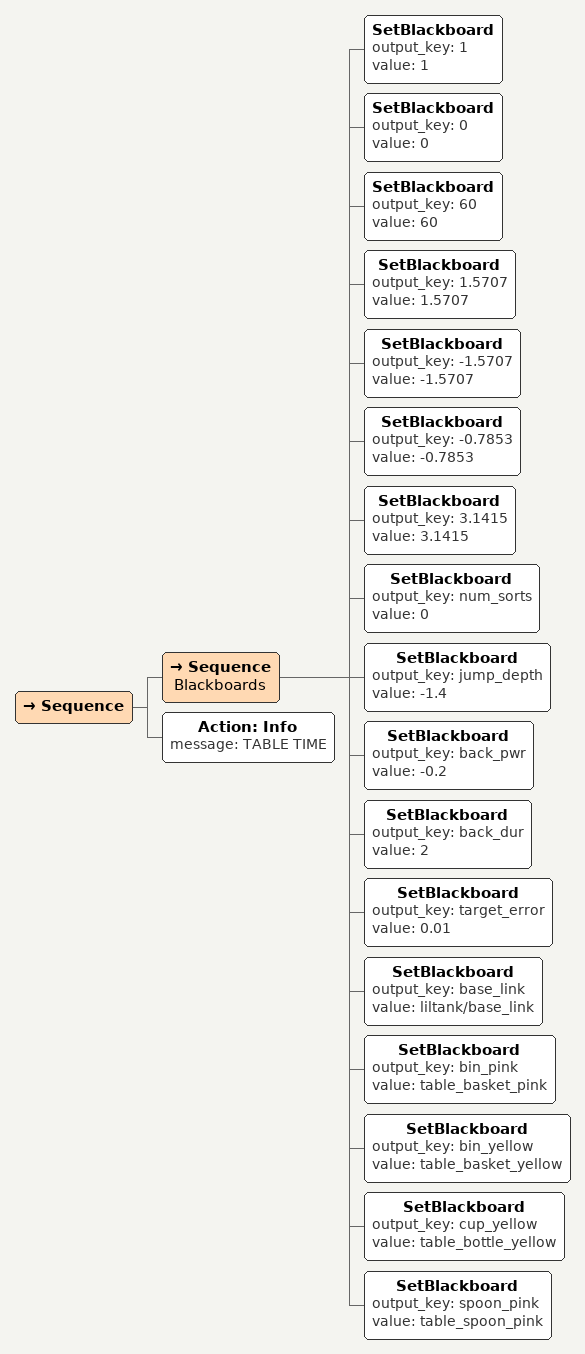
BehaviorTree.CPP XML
<Sequence>
    <Sequence name="Blackboards">
        <SetBlackboard output_key="1" value="1"/>
        <SetBlackboard output_key="0" value="0"/>
        <SetBlackboard output_key="60" value="60"/>
        <SetBlackboard output_key="1.5707" value="1.5707"/>
        <SetBlackboard output_key="-1.5707" value="-1.5707"/>
        <SetBlackboard output_key="-0.7853" value="-0.7853"/>
        <SetBlackboard output_key="3.1415" value="3.1415"/>
        <SetBlackboard output_key="num_sorts" value="0"/>
        <SetBlackboard output_key="jump_depth" value="-1.4"/>
        <SetBlackboard output_key="back_pwr" value="-0.2"/>
        <SetBlackboard output_key="back_dur" value="2"/>
        <SetBlackboard output_key="target_error" value="0.01"/>
        <SetBlackboard output_key="base_link" value="liltank/base_link"/>
        <SetBlackboard output_key="bin_pink" value="table_basket_pink"/>
        <SetBlackboard output_key="bin_yellow" value="table_basket_yellow"/>
        <SetBlackboard output_key="cup_yellow" value="table_bottle_yellow"/>
        <SetBlackboard output_key="spoon_pink" value="table_spoon_pink"/>
    </Sequence>
    <Action ID="Info" message="TABLE TIME"/>
</Sequence>
